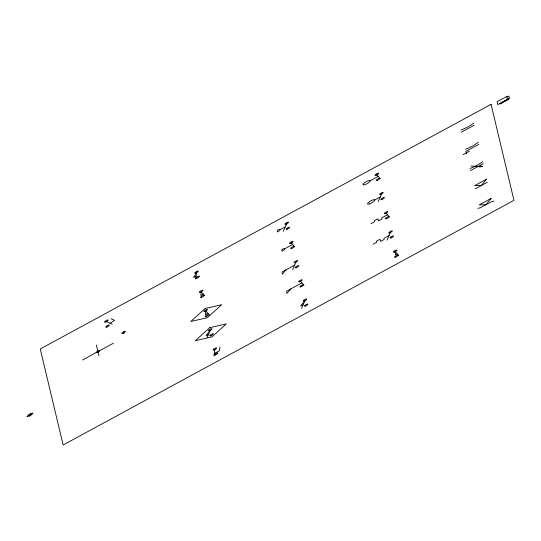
<?xml version="1.0" encoding="UTF-8"?>
<svg xmlns="http://www.w3.org/2000/svg" width="541" height="541" viewBox="0 0 541 541"><rect width="100%" height="100%" fill="white"/><g stroke="black" fill="none" stroke-linecap="round" stroke-linejoin="round"><path stroke-width="0.81" d="M195.619 278.953L196.626 272.678L193.617 277.438L196.031 276.404M213.911 355.789L214.933 349.506M219.998 346.977L219.362 350.92L214.283 353.496M292.634 269.689L295.947 262.169M378.227 201.556L381.533 194.043M387.072 240.136L390.386 232.603M206.993 337.483L210.354 330.301L205.993 335.582L208.285 334.723M283.2 231.433L286.791 223.751M301.506 308.262L305.097 300.58L300.735 305.861L303.028 305.009M286.175 269.722L282.463 274.179L281.949 272.015L294.642 265.124M290.747 288.928L287.034 293.384L286.52 291.22L301.885 282.889M110.033 323.234L114.597 320.353L111.02 318.717M506.937 97.069L508.871 96.021L509.494 98.631L507.559 99.679L506.775 96.481L497.111 101.722L497.801 104.602L507.458 99.361M280.022 229.682A3.084 0.798 -29.6 0 0 277.127 230.344L277.513 231.954A3.084 0.798 -29.6 0 0 280.022 229.682L285.377 226.78M370.159 180.687A4.112 1.062 -29.6 0 1 365.236 184.535A4.112 1.062 -29.6 0 1 364.35 182.919A4.112 1.062 -29.6 0 1 370.159 180.687L378.281 176.366M461.338 132.166L474.22 125.174M284.6 248.887A3.084 0.798 -29.6 0 0 281.705 249.55L282.084 251.166A3.084 0.798 -29.6 0 0 284.6 248.887L292.722 244.485M374.764 199.967L380.235 196.998M465.916 151.372L478.799 144.379M82.516 359.988L113.427 343.21M463.062 154.658L469.5 151.162M370.889 223.758L374.507 221.79L374.25 220.714L377.875 218.747L378.389 220.911L382.014 218.943L381.757 217.861L387.491 214.75M470.494 170.577L483.37 163.592M373.047 244.275L376.671 242.314L376.414 241.232L380.032 239.264L380.553 241.428L384.171 239.46L383.914 238.378L389.047 235.592M475.377 188.748L487.272 182.297M397.297 253.939L395.552 254.885L395.261 251.66L398.71 255.514M203.342 294.121L200.846 295.427L201.205 291.883L204.809 295.656M207.92 313.327L205.418 314.632L205.783 311.095L209.387 314.862M494.028 201.09L491.586 201.644L480.246 207.798L477.804 208.353M482.43 166.587L479.272 166.966L480.658 165.972L482.43 166.587L471.069 166.046M106.462 321.604L112.19 324.221M386.112 213.249L389.574 217.09M300.519 281.374L303.981 285.222M291.369 242.963L294.804 246.818M376.955 174.831L380.323 178.726M466.051 151.947L466.511 153.867M123.476 331.944L123.733 333.019M96.339 344.948L98.902 355.701M30.911 414.088L31.047 414.656M28.862 415.204L28.998 415.765M482.87 161.475A13.349 3.456 -29.6 0 1 469.987 168.467M478.291 142.269A13.349 3.456 -29.6 0 1 465.409 149.262M473.72 123.064A13.349 3.456 -29.6 0 1 460.837 130.05M486.542 179.22L481.328 185.522L474.646 185.678L486.542 179.22M491.133 198.419L485.919 204.721L479.238 204.877L491.133 198.419M205.161 308.478L190.797 321.476L207.352 317.702L221.715 304.705L205.161 308.478M209.732 327.69L195.375 340.681L211.93 336.908L226.287 323.91L209.732 327.69M491.072 104.318L40.25 348.945L63.128 444.979L513.95 200.353L491.072 104.318M508.459 98.868L500.006 103.459L500.141 104.034L508.594 99.443L508.459 98.868M30.661 413.574L28.842 414.562L29.255 416.279L31.067 415.292L30.661 413.574M32.73 413.108L27.05 416.185L27.185 416.753L32.866 413.669L32.73 413.108M210.767 335.745A2.056 0.534 -29.6 0 0 213.228 333.817A2.056 0.534 -29.6 0 0 210.321 334.933A2.056 0.534 -29.6 0 0 210.767 335.745M209.556 330.673A2.056 0.534 -29.6 0 0 212.018 328.745A2.056 0.534 -29.6 0 0 209.11 329.868A2.056 0.534 -29.6 0 0 209.556 330.673M122.929 333.398A2.056 0.534 -29.6 0 0 125.39 331.471A2.056 0.534 -29.6 0 0 122.489 332.587A2.056 0.534 -29.6 0 0 122.929 333.398M97.258 352.536A2.056 0.534 -29.6 0 0 99.72 350.609A2.056 0.534 -29.6 0 0 96.812 351.724A2.056 0.534 -29.6 0 0 97.258 352.536M106.875 327.048A2.056 0.534 -29.6 0 0 109.336 325.121A2.056 0.534 -29.6 0 0 106.428 326.237A2.056 0.534 -29.6 0 0 106.875 327.048M105.664 321.976A2.056 0.534 -29.6 0 0 108.126 320.049A2.056 0.534 -29.6 0 0 105.218 321.165A2.056 0.534 -29.6 0 0 105.664 321.976M215.338 354.95A2.056 0.534 -29.6 0 0 217.8 353.023A2.056 0.534 -29.6 0 0 214.899 354.145A2.056 0.534 -29.6 0 0 215.338 354.95M214.135 349.878A2.056 0.534 -29.6 0 0 216.596 347.958A2.056 0.534 -29.6 0 0 213.688 349.073A2.056 0.534 -29.6 0 0 214.135 349.878M206.189 316.539A2.056 0.534 -29.6 0 0 208.65 314.612A2.056 0.534 -29.6 0 0 205.742 315.728A2.056 0.534 -29.6 0 0 206.189 316.539M204.978 311.467A2.056 0.534 -29.6 0 0 207.44 309.54A2.056 0.534 -29.6 0 0 204.539 310.656A2.056 0.534 -29.6 0 0 204.978 311.467M200.407 292.262A2.056 0.534 -29.6 0 0 202.868 290.334A2.056 0.534 -29.6 0 0 199.96 291.45A2.056 0.534 -29.6 0 0 200.407 292.262M201.61 297.327A2.056 0.534 -29.6 0 0 204.072 295.406A2.056 0.534 -29.6 0 0 201.171 296.522A2.056 0.534 -29.6 0 0 201.61 297.327M195.828 273.049A2.056 0.534 -29.6 0 0 198.29 271.129A2.056 0.534 -29.6 0 0 195.382 272.245A2.056 0.534 -29.6 0 0 195.828 273.049M197.039 278.121A2.056 0.534 -29.6 0 0 199.501 276.194A2.056 0.534 -29.6 0 0 196.593 277.317A2.056 0.534 -29.6 0 0 197.039 278.121M305.503 306.023A2.056 0.534 -29.6 0 0 307.964 304.103A2.056 0.534 -29.6 0 0 305.063 305.219A2.056 0.534 -29.6 0 0 305.503 306.023M304.299 300.958A2.056 0.534 -29.6 0 0 306.761 299.031A2.056 0.534 -29.6 0 0 303.853 300.147A2.056 0.534 -29.6 0 0 304.299 300.958M300.931 286.818A2.056 0.534 -29.6 0 0 303.393 284.891A2.056 0.534 -29.6 0 0 300.485 286.013A2.056 0.534 -29.6 0 0 300.931 286.818M299.721 281.746A2.056 0.534 -29.6 0 0 302.182 279.825A2.056 0.534 -29.6 0 0 299.274 280.941A2.056 0.534 -29.6 0 0 299.721 281.746M296.353 267.612A2.056 0.534 -29.6 0 0 298.815 265.685A2.056 0.534 -29.6 0 0 295.907 266.801A2.056 0.534 -29.6 0 0 296.353 267.612M295.143 262.541A2.056 0.534 -29.6 0 0 297.604 260.613A2.056 0.534 -29.6 0 0 294.703 261.736A2.056 0.534 -29.6 0 0 295.143 262.541M291.775 248.407A2.056 0.534 -29.6 0 0 294.236 246.48A2.056 0.534 -29.6 0 0 291.335 247.595A2.056 0.534 -29.6 0 0 291.775 248.407M290.571 243.335A2.056 0.534 -29.6 0 0 293.033 241.408A2.056 0.534 -29.6 0 0 290.125 242.524A2.056 0.534 -29.6 0 0 290.571 243.335M287.203 229.195A2.056 0.534 -29.6 0 0 289.665 227.274A2.056 0.534 -29.6 0 0 286.757 228.39A2.056 0.534 -29.6 0 0 287.203 229.195M285.993 224.13A2.056 0.534 -29.6 0 0 288.454 222.202A2.056 0.534 -29.6 0 0 285.547 223.318A2.056 0.534 -29.6 0 0 285.993 224.13M395.667 257.103A2.056 0.534 -29.6 0 0 398.129 255.176A2.056 0.534 -29.6 0 0 395.221 256.292A2.056 0.534 -29.6 0 0 395.667 257.103M394.463 252.032A2.056 0.534 -29.6 0 0 396.925 250.104A2.056 0.534 -29.6 0 0 394.017 251.22A2.056 0.534 -29.6 0 0 394.463 252.032M391.089 237.891A2.056 0.534 -29.6 0 0 393.557 235.971A2.056 0.534 -29.6 0 0 390.649 237.086A2.056 0.534 -29.6 0 0 391.089 237.891M389.885 232.826A2.056 0.534 -29.6 0 0 392.347 230.899A2.056 0.534 -29.6 0 0 389.439 232.015A2.056 0.534 -29.6 0 0 389.885 232.826M385.307 213.614A2.056 0.534 -29.6 0 0 387.769 211.693A2.056 0.534 -29.6 0 0 384.861 212.809A2.056 0.534 -29.6 0 0 385.307 213.614M386.517 218.686A2.056 0.534 -29.6 0 0 388.979 216.758A2.056 0.534 -29.6 0 0 386.071 217.881A2.056 0.534 -29.6 0 0 386.517 218.686M369.814 203.747A4.112 1.062 -29.6 0 0 374.737 199.893A4.112 1.062 -29.6 0 0 368.921 202.131A4.112 1.062 -29.6 0 0 369.814 203.747M380.729 194.408A2.056 0.534 -29.6 0 0 383.197 192.481A2.056 0.534 -29.6 0 0 380.289 193.604A2.056 0.534 -29.6 0 0 380.729 194.408M381.939 199.48A2.056 0.534 -29.6 0 0 384.401 197.553A2.056 0.534 -29.6 0 0 381.493 198.669A2.056 0.534 -29.6 0 0 381.939 199.48M376.157 175.203A2.056 0.534 -29.6 0 0 378.619 173.276A2.056 0.534 -29.6 0 0 375.711 174.391A2.056 0.534 -29.6 0 0 376.157 175.203M377.361 180.275A2.056 0.534 -29.6 0 0 379.829 178.347A2.056 0.534 -29.6 0 0 376.921 179.463A2.056 0.534 -29.6 0 0 377.361 180.275"/></g></svg>
